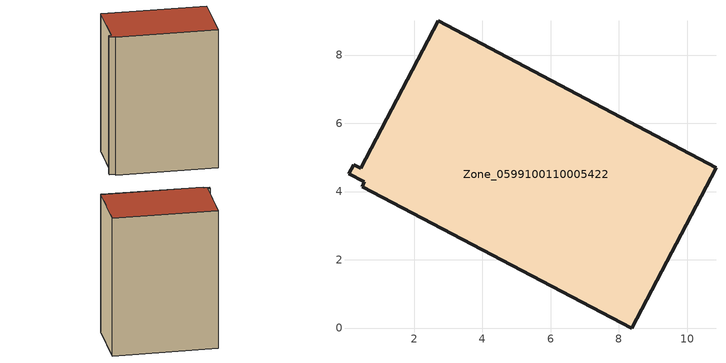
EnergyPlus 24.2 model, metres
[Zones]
Zone_0599100110005422
 floor ground (C_G): 8.37,0 0.48,4.15 0.54,4.28 0.07,4.53 0.23,4.79 0.43,4.69 2.71,9 10.84,4.7 z0
 wall outside (C_F): 10.84,4.7 2.71,9 0.43,4.69 0.23,4.79 0.07,4.53 0.54,4.28 0.48,4.15 8.37,0 10.84,4.7 z0:12.78
 roof outside (C_R): 0.07,4.53 0.54,4.28 0.48,4.15 8.37,0 10.84,4.7 2.71,9 0.43,4.69 0.23,4.79 z12.78
[BUILDING]
Pand.0599100110005422: North Axis=0; Terrain=City; Loads Convergence Tolerance Value=0.04; Temperature Convergence Tolerance Value=0.4; Solar Distribution=FullExterior; Maximum Number of Warmup Days=25; Minimum Number of Warmup Days=1
[Site:Location]
Rotterdam.The.Hague.AP_ZH_NLD Design_Conditions: Latitude=51.96; Longitude=4.45; Time Zone=1; Elevation=-4.5
[SITE:GROUNDTEMPERATURE:BUILDINGSURFACE]
18, 18, 18, 18, 18, 18, 18, 18, 18, 18, 18, 18
[MATERIAL] Thermal Absorptance=0.9; Solar Absorptance=0.7; Visible Absorptance=0.7
Name | Roughness | Thickness | Conductivity | Density | Specific Heat
G.TI.2015-2018 | MediumSmooth | 0.15 | 0.0428571 | 540 | 1210
F.TI.2015-2018 | Rough | 0.3 | 0.0666667 | 1920 | 840
R.TI.2015-2018 | MediumRough | 0.2 | 0.0333333 | 1500 | 1000
[CONSTRUCTION]
C_G: G.TI.2015-2018
C_F: F.TI.2015-2018
C_R: R.TI.2015-2018
[ZONE]
Zone_0599100110005422: Type=1; Multiplier=1; Ceiling Height=Autocalculate; Volume=Autocalculate; Floor Area=autocalculate; Part of Total Floor Area=Yes
[ZONEINFILTRATION:DESIGNFLOWRATE]
Infil_Zone_0599100110005422: Zone or ZoneList or Space or SpaceList=Zone_0599100110005422; Schedule=AlwaysOn; Design Flow Rate Calculation Method=Flow/Area; Flow Rate per Floor Area=0.0015; Constant Term Coefficient=1; Temperature Term Coefficient=0; Velocity Term Coefficient=0; Velocity Squared Term Coefficient=0
[HVACTEMPLATE:ZONE:IDEALLOADSAIRSYSTEM]
Zone_0599100110005422: Maximum Heating Supply Air Temperature=50; Minimum Cooling Supply Air Temperature=13; Maximum Heating Supply Air Humidity Ratio=0.0156; Minimum Cooling Supply Air Humidity Ratio=0.0077; Heating Limit=NoLimit; Cooling Limit=NoLimit; Dehumidification Control Type=ConstantSensibleHeatRatio; Cooling Sensible Heat Ratio=0.7; Dehumidification Setpoint=60; Humidification Control Type=None; Humidification Setpoint=30; Outdoor Air Method=None; Outdoor Air Flow Rate per Person=0.00944; Outdoor Air Flow Rate per Zone Floor Area=0; Outdoor Air Flow Rate per Zone=0; Demand Controlled Ventilation Type=None; Outdoor Air Economizer Type=NoEconomizer; Heat Recovery Type=None; Sensible Heat Recovery Effectiveness=0.7; Latent Heat Recovery Effectiveness=0.65
[ZONECONTROL:THERMOSTAT]
ThermostatControl_Zone_0599100110005422: Zone or ZoneList=Zone_0599100110005422; Control Type Schedule=DualSetpointControlType; Control 1=Thermostat_Zone_0599100110005422; Temperature Difference Between Cutout And Setpoint=0
[THERMOSTATSETPOINT:DUALSETPOINT]
Thermostat_Zone_0599100110005422: Heating Setpoint Temperature Schedule=HeatingSetpoint_Zone_0599100110005422; Cooling Setpoint Temperature Schedule=CoolingSetpoint_Zone_0599100110005422
[SCHEDULE:COMPACT]
HeatingSetpoint_Zone_0599100110005422: Through: 12/31, For: AllDays, Until: 24:00, 21
CoolingSetpoint_Zone_0599100110005422: Through: 12/31, For: AllDays, Until: 24:00, 24
DualSetpointControlType: Through: 12/31, For: AllDays, Until: 24:00, 4
AlwaysOn: Through: 12/31, For: AllDays, Until: 24:00, 1
